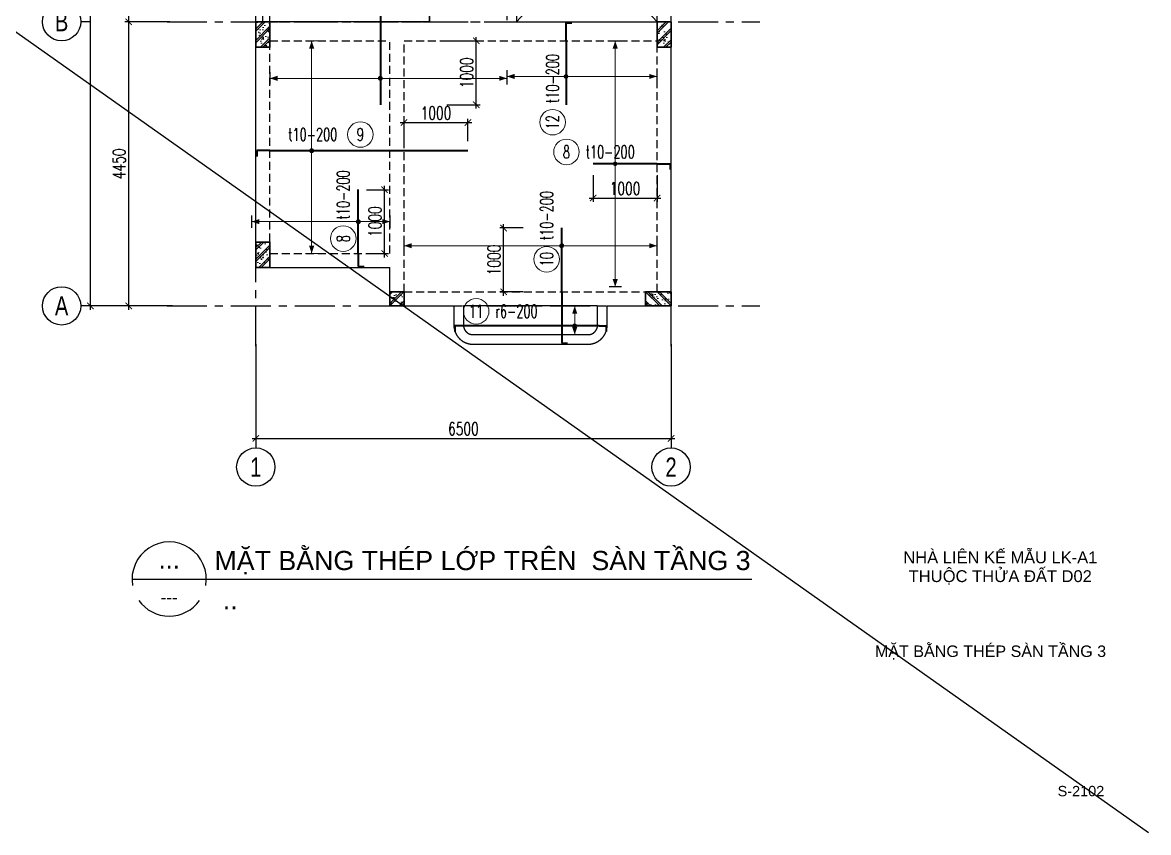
# Model space of a CAD drawing. Header units: millimetres. Extents: x -529861 to -223882, y -171969 to 61504.
# Drawn here: x -421904 to -404279, y -65020 to -52336 of the extents above; entities that cross this region are included whole.
import ezdxf
from ezdxf.enums import TextEntityAlignment as Align

# ---------------------------------------------------------------- set-up
doc = ezdxf.new("R2010")
doc.units = ezdxf.units.MM
doc.header["$LTSCALE"] = 5000
for name, pattern in [('ACAD_ISO07W100', [3, 0, -3]), ('CENTER', [2, 1.25, -0.25, 0.25, -0.25]), ('CONTINU', [0]), ('HIDDEN', [0.375, 0.25, -0.125]), ('HIDDEN2', [0.1875, 0.125, -0.0625])]:
    doc.linetypes.add(name, pattern=pattern)
doc.layers.get('Defpoints').update_dxf_attribs({"color": 143})
for name, color, linetype, lineweight in [('G-ANNO-TTLB', 7, 'Continuous', 18), ('kata_dim', 8, 'Continuous', 15), ('KC-COT-HATCH', 13, 'Continuous', 15), ('KC-COT-NETCAT', 2, 'Continuous', 30), ('S-hatch', 8, 'Continuous', 5), ('S-text', 2, 'Continuous', 20), ('S-TEXT35', 3, 'Continuous', 30), ('S-Thep', 3, 'Continuous', 40), ('S-Thep duoi', 3, 'HIDDEN2', 40)]:
    doc.layers.add(name, color=color, linetype=linetype, lineweight=lineweight)
for name, color, linetype in [('KC ICC-COTVACH', 3, 'Continuous'), ('KCS_AXIS', 18, 'CENTER'), ('KCS_BORDER', 3, 'Continuous'), ('KCS_CHI', 1, 'Continuous'), ('KCS_DIM', 1, 'Continuous'), ('KCS_HIDDEN', 8, 'HIDDEN'), ('KCS_SSD', 146, 'Continuous'), ('KCS_TEXT', 2, 'Continuous'), ('KCS_TEXT_BANVE_SO', 1, 'Continuous'), ('KCS_TEXT_BANVE_TEN', 162, 'Continuous')]:
    doc.layers.add(name, color=color, linetype=linetype)
doc.layers.add('KCS_Plotter', color=11, linetype='Continuous', plot=False)
doc.styles.add('.VnArialH', font='')
doc.styles.add('Arial_13', font='arial.ttf', dxfattribs={"height": 2.5})
doc.styles.add('Arial_14', font='arial.ttf', dxfattribs={"height": 2.5})
doc.styles.add('s-text', font='vnsimli.shx', dxfattribs={"width": 0.7})
doc.styles.add('style1', font='arial.ttf', dxfattribs={"width": 0.75})
doc.styles.add('VNAVANTH', font='')
doc.styles.add('vnsimpli', font='vnsimli.shx', dxfattribs={"width": 0.65})
doc.styles.get('.VnArialH').set_extended_font_data('.VnArialH')
doc.styles.get('VNAVANTH').set_extended_font_data('.VnAvantH')
doc.dimstyles.new('1-100s', dxfattribs={"dimtxt": 200, "dimasz": 100, "dimexe": 60, "dimexo": 0, "dimgap": 50, "dimtad": 1, "dimdec": 0, "dimzin": 0, "dimdsep": 46, "dimtxsty": 's-text', "dimblk1": 'ARCHTICK', "dimblk2": 'ARCHTICK', "dimsah": 1, "dimcen": 80, "dimdle": 60, "dimclrd": 9, "dimclre": 9, "dimclrt": 2, "dimadec": 0, "dimazin": 0, "dimtfac": 0.0001, "dimtdec": 0, "dimtix": 1, "dimtmove": 1, "dimatfit": 3, "dimldrblk": 'ARCHTICK', "dimfxl": 200, "dimtolj": 1, "dimtzin": 0, "dimarcsym": 0})

# ---------------------------------------------------------------- blocks, each defined once
blk = doc.blocks.new('*U514')
blk.add_line((1, 0), (151.94, 0))
for major_axis, start_param, end_param in [((9.04, 0), -0.176637, 3.316767), ((-9.04, 0.01), 0.612827, 2.529211)]:
    blk.add_ellipse((10.04, 0), major_axis=major_axis, ratio=1, start_param=start_param, end_param=end_param)
at = {"layer": 'S-TEXT35', "style": 'VNAVANTH'}
for tag, p in [('VIET_NAME', (21.64, 3.33)), ('ENGLISH_NAME', (21.64, -7.83))]:
    blk.add_attdef(tag, p, '', height=5, dxfattribs=at)
for tag, height, p in [('VIEW-NUMBER', 5, (10.04, 1.5)), ('SHEET_NUMBER', 2.5, (10.04, -5))]:
    blk.add_attdef(tag, text='', height=height, dxfattribs=at).set_placement(p, align=Align.CENTER)
blk = doc.blocks.new('*U935')
at = {"layer": 'KC-COT-HATCH'}
h = blk.add_hatch(dxfattribs=at)
h.set_pattern_fill('CHAU-02', color=256, scale=30, pattern_type=2)
h.set_pattern_definition([(50, (-758.44, -466.9), (215.178, -18.826), [22.5, -247.5]), (355, (-758.44, -466.9), (-41.625, 225.658), [18, -198]), (100.451, (-740.51, -468.47), (173.553, 206.83), [19.122, -210.343]), (46.184, (-758.44, -406.9), (320.17, -49.656), [33.75, -371.25]), (96.636, (-731.76, -411.04), (280.4, 292.24), [28.68, -315.514]), (351.184, (-758.44, -406.9), (280.4, 292.24), [27, -297]), (21, (-728.44, -421.9), (179.072, -120.786), [22.5, -247.5]), (226, (-728.44, -421.9), (201.565, -109.66), [18, -198]), (71.451, (-713.52, -431.97), (252.067, 96.76), [19.122, -210.343]), (67.5, (-758.44, -466.9), (-46.775, 88.3123), [0, -195.6, 0, -201, 0, -198.75]), (4.5, (-758.44, -466.9), (85.005, 114.031), [0, -114.6, 0, -191.1, 0, -75.75]), (327.5, (-825.34, -466.9), (160.147, -6.7665), [0, -75, 0, -234, 0, -310.5]), (317.5, (-855.34, -466.9), (174.956, 30.031), [0, -97.5, 0, -155.4, 0, -220.5]), (315, (-758.44, -466.9), (90.156, 90.156), []), (315, (-758.44, -430.15), (90.156, 90.156), [])])
h.paths.add_polyline_path([(-110, 200), (-110, -200), (110, -200), (110, 200)])
at = {"layer": 'KC-COT-NETCAT'}
blk.add_lwpolyline([(-110, -200), (110, -200), (110, 200), (-110, 200)], close=True, dxfattribs=at)
blk = doc.blocks.new('_ArchTick')
at = {"color": 0, "linetype": 'ByBlock', "const_width": 0.15}
blk.add_lwpolyline([(-0.5, -0.5), (0.5, 0.5)], dxfattribs=at)
blk = doc.blocks.new('*D1159')
at = {"layer": 'Defpoints', "color": 0, "ltscale": 1500, "transparency": 16777216}
for p in [(-30105, -46736), (-23605, -46736), (-23605, -48212)]:
    blk.add_point(p, dxfattribs=at)
at = {"layer": 'KCS_DIM', "color": 9, "lineweight": -2, "ltscale": 1500, "transparency": 16777216}
for p, q in [((-30105, -46736), (-30105, -48272)), ((-23605, -46736), (-23605, -48272)), ((-30165, -48212), (-23545, -48212))]:
    blk.add_line(p, q, dxfattribs=at)
at = {"layer": 'KCS_DIM', "color": 9, "lineweight": -2, "ltscale": 1500, "transparency": 16777216, "xscale": 100, "yscale": 100, "zscale": 100, "rotation": 180}
blk.add_blockref('_ArchTick', (-30105, -48212), dxfattribs=at)
at = {"layer": 'KCS_DIM', "color": 9, "lineweight": -2, "ltscale": 1500, "transparency": 16777216, "xscale": 100, "yscale": 100, "zscale": 100}
blk.add_blockref('_ArchTick', (-23605, -48212), dxfattribs=at)
at = {"layer": 'KCS_DIM', "color": 2, "ltscale": 1500, "transparency": 16777216, "insert": (-26855, -48062), "char_height": 200, "attachment_point": 5, "style": 's-text'}
blk.add_mtext('\\A1;6500', dxfattribs=at)
blk = doc.blocks.new('*D1160')
at = {"layer": 'Defpoints', "color": 0, "ltscale": 1500, "transparency": 16777216}
for p in [(-32095, -41688), (-31449, -41688), (-31412, -46138)]:
    blk.add_point(p, dxfattribs=at)
at = {"layer": 'KCS_DIM', "color": 9, "lineweight": -2, "ltscale": 1500, "transparency": 16777216}
for p, q in [((-31449, -41688), (-32155, -41688)), ((-32095, -46198), (-32095, -41628)), ((-31412, -46138), (-32155, -46138))]:
    blk.add_line(p, q, dxfattribs=at)
at = {"layer": 'KCS_DIM', "color": 9, "lineweight": -2, "ltscale": 1500, "transparency": 16777216, "xscale": 100, "yscale": 100, "zscale": 100}
for p, rotation in [((-32095, -41688), 90), ((-32095, -46138), 270)]:
    blk.add_blockref('_ArchTick', p, dxfattribs=dict(at, rotation=rotation))
at = {"layer": 'KCS_DIM', "color": 2, "ltscale": 1500, "transparency": 16777216, "insert": (-32245, -43913), "char_height": 200, "attachment_point": 5, "rotation": 90, "style": 's-text'}
blk.add_mtext('\\A1;4450', dxfattribs=at)
blk = doc.blocks.new('*D1161')
at = {"layer": 'Defpoints', "color": 0, "ltscale": 1500, "transparency": 16777216}
for p in [(-32095, -39178), (-31495, -39178), (-31449, -41688)]:
    blk.add_point(p, dxfattribs=at)
at = {"layer": 'KCS_DIM', "color": 9, "lineweight": -2, "ltscale": 1500, "transparency": 16777216}
for p, q in [((-32095, -41748), (-32095, -39118)), ((-31495, -39178), (-32155, -39178)), ((-31449, -41688), (-32155, -41688))]:
    blk.add_line(p, q, dxfattribs=at)
at = {"layer": 'KCS_DIM', "color": 9, "lineweight": -2, "ltscale": 1500, "transparency": 16777216, "xscale": 100, "yscale": 100, "zscale": 100}
for p, rotation in [((-32095, -39178), 90), ((-32095, -41688), 270)]:
    blk.add_blockref('_ArchTick', p, dxfattribs=dict(at, rotation=rotation))
at = {"layer": 'KCS_DIM', "color": 2, "ltscale": 1500, "transparency": 16777216, "insert": (-32245, -40433), "char_height": 200, "attachment_point": 5, "rotation": 90, "style": 's-text'}
blk.add_mtext('\\A1;2510', dxfattribs=at)
blk = doc.blocks.new('*D1162')
at = {"layer": 'Defpoints', "color": 0, "ltscale": 1500, "transparency": 16777216}
for p in [(-32095, -34838), (-31346, -34838), (-31495, -39178)]:
    blk.add_point(p, dxfattribs=at)
at = {"layer": 'KCS_DIM', "color": 9, "lineweight": -2, "ltscale": 1500, "transparency": 16777216}
for p, q in [((-31346, -34838), (-32155, -34838)), ((-32095, -39238), (-32095, -34778)), ((-31495, -39178), (-32155, -39178))]:
    blk.add_line(p, q, dxfattribs=at)
at = {"layer": 'KCS_DIM', "color": 9, "lineweight": -2, "ltscale": 1500, "transparency": 16777216, "xscale": 100, "yscale": 100, "zscale": 100}
for p, rotation in [((-32095, -34838), 90), ((-32095, -39178), 270)]:
    blk.add_blockref('_ArchTick', p, dxfattribs=dict(at, rotation=rotation))
at = {"layer": 'KCS_DIM', "color": 2, "ltscale": 1500, "transparency": 16777216, "insert": (-32245, -37008), "char_height": 200, "attachment_point": 5, "rotation": 90, "style": 's-text'}
blk.add_mtext('\\A1;4340', dxfattribs=at)
blk = doc.blocks.new('*D1163')
at = {"layer": 'Defpoints', "color": 0, "ltscale": 1500, "transparency": 16777216}
for p in [(-32695, -34838), (-31495, -34838), (-31495, -46138)]:
    blk.add_point(p, dxfattribs=at)
at = {"layer": 'KCS_DIM', "color": 9, "lineweight": -2, "ltscale": 1500, "transparency": 16777216}
for p, q in [((-31495, -34838), (-32755, -34838)), ((-32695, -46198), (-32695, -34778)), ((-31495, -46138), (-32755, -46138))]:
    blk.add_line(p, q, dxfattribs=at)
at = {"layer": 'KCS_DIM', "color": 9, "lineweight": -2, "ltscale": 1500, "transparency": 16777216, "xscale": 100, "yscale": 100, "zscale": 100}
for p, rotation in [((-32695, -34838), 90), ((-32695, -46138), 270)]:
    blk.add_blockref('_ArchTick', p, dxfattribs=dict(at, rotation=rotation))
at = {"layer": 'KCS_DIM', "color": 2, "ltscale": 1500, "transparency": 16777216, "insert": (-32845, -40488), "char_height": 200, "attachment_point": 5, "rotation": 90, "style": 's-text'}
blk.add_mtext('\\A1;11300', dxfattribs=at)
blk = doc.blocks.new('*U10')
at = {"layer": 'KC-COT-HATCH'}
h = blk.add_hatch(dxfattribs=at)
h.set_pattern_fill('CHAU-02', color=256, scale=30, pattern_type=2)
h.set_pattern_definition([(50, (-758.44, -556.9), (215.178, -18.826), [22.5, -247.5]), (355, (-758.44, -556.9), (-41.625, 225.658), [18, -198]), (100.451, (-740.51, -558.47), (173.553, 206.83), [19.122, -210.343]), (46.184, (-758.44, -496.9), (320.17, -49.656), [33.75, -371.25]), (96.636, (-731.76, -501.04), (280.4, 292.24), [28.68, -315.514]), (351.184, (-758.44, -496.9), (280.4, 292.24), [27, -297]), (21, (-728.44, -511.9), (179.072, -120.786), [22.5, -247.5]), (226, (-728.44, -511.9), (201.565, -109.66), [18, -198]), (71.451, (-713.52, -521.97), (252.067, 96.76), [19.122, -210.343]), (67.5, (-758.44, -556.9), (-46.775, 88.3123), [0, -195.6, 0, -201, 0, -198.75]), (4.5, (-758.44, -556.9), (85.005, 114.031), [0, -114.6, 0, -191.1, 0, -75.75]), (327.5, (-825.34, -556.9), (160.147, -6.7665), [0, -75, 0, -234, 0, -310.5]), (317.5, (-855.34, -556.9), (174.956, 30.031), [0, -97.5, 0, -155.4, 0, -220.5]), (315, (-758.44, -556.9), (90.156, 90.156), []), (315, (-758.44, -520.15), (90.156, 90.156), [])])
h.paths.add_polyline_path([(-110, 110), (-110, -110), (110, -110), (110, 110)])
at = {"layer": 'KC-COT-NETCAT'}
blk.add_lwpolyline([(-110, -110), (110, -110), (110, 110), (-110, 110)], close=True, dxfattribs=at)
blk = doc.blocks.new('*U581')
h = blk.add_hatch(color=6)
edge = h.paths.add_edge_path()
edge.add_arc((35.87, 0), 0.3, 0, 360)
for p, q in [((30, 0), (40, 0)), ((-9.5, 0), (-9.5, 0))]:
    blk.add_line(p, q)
at = {"layer": 'kata_dim', "ltscale": 0.05}
for points in [[(34.87, 17.29, 0.2, 0.2, 0), (36.87, 17.29, 0, 0, 0)], [(34.87, -19.81, 0.2, 0.2, 0), (36.87, -19.81, 0, 0, 0)]]:
    blk.add_lwpolyline(points, format="xyseb", dxfattribs=at)
at = {"layer": 'kata_dim', "color": 6}
blk.add_circle((35.87, 0), 0.3, dxfattribs=at)
at = {"layer": 'kata_dim'}
blk.add_circle((9.82, -2.25), 2, dxfattribs=at)
at = {"layer": 'kata_dim', "linetype": 'ACAD_ISO07W100', "ltscale": 0.05}
for points in [[(35.47, 16.09), (35.87, 17.29), (36.27, 16.09)], [(35.47, -18.61), (35.87, -19.81), (36.27, -18.61)]]:
    blk.add_solid(points, dxfattribs=at)
at = {"layer": 'S-hatch', "ltscale": 40}
for q in [(35.87, 17.29), (35.87, -19.81)]:
    blk.add_line((35.87, 0), q, dxfattribs=at)
at = {"layer": 'S-Thep duoi', "linetype": 'CONTINU'}
for p, q in [((0, 0), (-9.5, 0)), ((-9.5, 0), (-9.5, 0)), ((0, 0), (30, 0)), ((30, 0), (30, 0))]:
    blk.add_line(p, q, dxfattribs=at)
at = {"layer": 'S-text', "style": 'vnsimpli', "width": 0.65}
blk.add_attdef('KHT', text='', height=2, dxfattribs=at).set_placement((9.82, -2.25), align=Align.MIDDLE_CENTER)
blk.add_attdef('DKT', (12.82, -3.25), '', height=2, dxfattribs=at)
blk = doc.blocks.new('*U582')
h = blk.add_hatch(color=6)
edge = h.paths.add_edge_path()
edge.add_arc((-6.54, 0), 0.3, 0, 360)
for p, q in [((-10, 0), (-10, 0)), ((2.05, -0.9), (2.05, -0.9))]:
    blk.add_line(p, q)
at = {"layer": 'kata_dim', "ltscale": 0.05}
for points in [[(-7.54, 19.25, 0.2, 0.2, 0), (-5.54, 19.25, 0, 0, 0)], [(-7.54, -19.25, 0.2, 0.2, 0), (-5.54, -19.25, 0, 0, 0)]]:
    blk.add_lwpolyline(points, format="xyseb", dxfattribs=at)
at = {"layer": 'kata_dim'}
blk.add_circle((-14.17, 1.86), 2, dxfattribs=at)
at = {"layer": 'kata_dim', "color": 6}
blk.add_circle((-6.54, 0), 0.3, dxfattribs=at)
at = {"layer": 'kata_dim', "linetype": 'ACAD_ISO07W100', "ltscale": 0.05}
for points in [[(-6.94, 18.05), (-6.54, 19.25), (-6.14, 18.05)], [(-6.94, -18.05), (-6.54, -19.25), (-6.14, -18.05)]]:
    blk.add_solid(points, dxfattribs=at)
at = {"layer": 'S-hatch', "ltscale": 40}
for q in [(-6.54, 19.25), (-6.54, -19.25)]:
    blk.add_line((-6.54, 0), q, dxfattribs=at)
at = {"layer": 'S-Thep duoi', "linetype": 'CONTINU'}
for p, q in [((0, 0), (-10, 0)), ((-10, 0), (-10, 0)), ((0, 0), (2.05, 0)), ((2.05, 0), (2.05, -0.9))]:
    blk.add_line(p, q, dxfattribs=at)
at = {"layer": 'S-text', "style": 'vnsimpli', "width": 0.65}
blk.add_attdef('KHT', text='', height=2, dxfattribs=at).set_placement((-14.17, 1.86), align=Align.MIDDLE_CENTER)
blk.add_attdef('DKT', (-11.17, 0.86), '', height=2, dxfattribs=at)
blk = doc.blocks.new('*U605')
h = blk.add_hatch(color=6)
edge = h.paths.add_edge_path()
edge.add_arc((-6.54, 0), 0.3, 0, 360)
for p, q in [((-21, 0), (-31, 0)), ((2.05, -0.9), (2.05, -0.9))]:
    blk.add_line(p, q)
at = {"layer": 'kata_dim', "ltscale": 0.05}
for points in [[(-7.54, 17.19, 0.2, 0.2, 0), (-5.54, 17.19, 0, 0, 0)], [(-7.54, -16.11, 0.2, 0.2, 0), (-5.54, -16.11, 0, 0, 0)]]:
    blk.add_lwpolyline(points, format="xyseb", dxfattribs=at)
at = {"layer": 'kata_dim'}
blk.add_circle((-14.17, 2.52), 2, dxfattribs=at)
at = {"layer": 'kata_dim', "color": 6}
blk.add_circle((-6.54, 0), 0.3, dxfattribs=at)
at = {"layer": 'kata_dim', "linetype": 'ACAD_ISO07W100', "ltscale": 0.05}
for points in [[(-6.94, 15.99), (-6.54, 17.19), (-6.14, 15.99)], [(-6.94, -14.91), (-6.54, -16.11), (-6.14, -14.91)]]:
    blk.add_solid(points, dxfattribs=at)
at = {"layer": 'S-hatch', "ltscale": 40}
for q in [(-6.54, 17.19), (-6.54, -16.11)]:
    blk.add_line((-6.54, 0), q, dxfattribs=at)
at = {"layer": 'S-Thep duoi', "linetype": 'CONTINU'}
for p, q in [((0, 0), (-21, 0)), ((-21, 0), (-21, 0)), ((0, 0), (2.05, 0)), ((2.05, 0), (2.05, -0.9))]:
    blk.add_line(p, q, dxfattribs=at)
at = {"layer": 'S-text', "style": 'vnsimpli', "width": 0.65}
blk.add_attdef('DKT', (-11.17, 1.53), '', height=2, dxfattribs=at)
blk.add_attdef('KHT', text='', height=2, dxfattribs=at).set_placement((-14.17, 2.52), align=Align.MIDDLE_CENTER)
blk = doc.blocks.new('*U584')
h = blk.add_hatch(color=6)
edge = h.paths.add_edge_path()
edge.add_arc((-5.57, 0), 0.3, 0, 360)
for p, q in [((-10, 0), (-10, 0)), ((2.85, -0.9), (2.85, -0.9))]:
    blk.add_line(p, q)
at = {"layer": 'kata_dim', "ltscale": 0.05}
for points in [[(-6.57, 9.26, 0.2, 0.2, 0), (-4.57, 9.26, 0, 0, 0)], [(-6.57, -14.24, 0.2, 0.2, 0), (-4.57, -14.24, 0, 0, 0)]]:
    blk.add_lwpolyline(points, format="xyseb", dxfattribs=at)
at = {"layer": 'kata_dim'}
blk.add_circle((-12.74, 2.1), 2, dxfattribs=at)
at = {"layer": 'kata_dim', "color": 6}
blk.add_circle((-5.57, 0), 0.3, dxfattribs=at)
at = {"layer": 'kata_dim', "linetype": 'ACAD_ISO07W100', "ltscale": 0.05}
for points in [[(-5.97, 8.06), (-5.57, 9.26), (-5.17, 8.06)], [(-5.97, -13.04), (-5.57, -14.24), (-5.17, -13.04)]]:
    blk.add_solid(points, dxfattribs=at)
at = {"layer": 'S-hatch', "ltscale": 40}
for q in [(-5.57, 9.26), (-5.57, -14.24)]:
    blk.add_line((-5.57, 0), q, dxfattribs=at)
at = {"layer": 'S-Thep duoi', "linetype": 'CONTINU'}
for p, q in [((0, 0), (-10, 0)), ((-10, 0), (-10, 0)), ((0, 0), (2.85, 0)), ((2.85, 0), (2.85, -0.9))]:
    blk.add_line(p, q, dxfattribs=at)
at = {"layer": 'S-text', "style": 'vnsimpli', "width": 0.65}
blk.add_attdef('KHT', text='', height=2, dxfattribs=at).set_placement((-12.74, 2.1), align=Align.MIDDLE_CENTER)
blk.add_attdef('DKT', (-9.74, 1.1), '', height=2, dxfattribs=at)
blk = doc.blocks.new('*U606')
h = blk.add_hatch(color=6)
edge = h.paths.add_edge_path()
edge.add_arc((5, 0), 0.3, 0, 360)
for p, q in [((10, 0), (10, 0)), ((-2.05, -0.9), (-2.05, -0.9))]:
    blk.add_line(p, q)
at = {"layer": 'kata_dim', "ltscale": 0.05}
for points in [[(4, 16.68, 0.2, 0.2, 0), (6, 16.68, 0, 0, 0)], [(4, -4.96, 0.2, 0.2, 0), (6, -4.96, 0, 0, 0)]]:
    blk.add_lwpolyline(points, format="xyseb", dxfattribs=at)
at = {"layer": 'kata_dim'}
blk.add_circle((2.34, 2.36), 2, dxfattribs=at)
at = {"layer": 'kata_dim', "color": 6}
blk.add_circle((5, 0), 0.3, dxfattribs=at)
at = {"layer": 'kata_dim', "linetype": 'ACAD_ISO07W100', "ltscale": 0.05}
for points in [[(4.6, 15.48), (5, 16.68), (5.4, 15.48)], [(4.6, -3.76), (5, -4.96), (5.4, -3.76)]]:
    blk.add_solid(points, dxfattribs=at)
at = {"layer": 'S-hatch', "ltscale": 40}
for q in [(5, 16.68), (5, -4.96)]:
    blk.add_line((5, 0), q, dxfattribs=at)
at = {"layer": 'S-Thep duoi', "linetype": 'CONTINU'}
for p, q in [((0, 0), (-2.05, 0)), ((-2.05, 0), (-2.05, -0.9)), ((0, 0), (10, 0)), ((10, 0), (10, 0))]:
    blk.add_line(p, q, dxfattribs=at)
at = {"layer": 'S-text', "style": 'vnsimpli', "width": 0.65}
blk.add_attdef('KHT', text='', height=2, dxfattribs=at).set_placement((2.34, 2.36), align=Align.MIDDLE_CENTER)
blk.add_attdef('DKT', (5.34, 1.36), '', height=2, dxfattribs=at)
blk = doc.blocks.new('*U608')
h = blk.add_hatch(color=6)
edge = h.paths.add_edge_path()
edge.add_arc((7.22, 0), 0.3, 0, 360)
for p, q in [((10, 0), (10, 0)), ((-8.05, -0.9), (-8.05, -0.9))]:
    blk.add_line(p, q)
at = {"layer": 'kata_dim', "ltscale": 0.05}
for points in [[(6.22, 24.69, 0.2, 0.2, 0), (8.22, 24.69, 0, 0, 0)], [(6.22, -14.91, 0.2, 0.2, 0), (8.22, -14.91, 0, 0, 0)]]:
    blk.add_lwpolyline(points, format="xyseb", dxfattribs=at)
at = {"layer": 'kata_dim'}
blk.add_circle((5.1, 2.36), 2, dxfattribs=at)
at = {"layer": 'kata_dim', "color": 6}
blk.add_circle((7.22, 0), 0.3, dxfattribs=at)
at = {"layer": 'kata_dim', "linetype": 'ACAD_ISO07W100', "ltscale": 0.05}
for points in [[(6.82, 23.49), (7.22, 24.69), (7.62, 23.49)], [(6.82, -13.71), (7.22, -14.91), (7.62, -13.71)]]:
    blk.add_solid(points, dxfattribs=at)
at = {"layer": 'S-hatch', "ltscale": 40}
for q in [(7.22, 24.69), (7.22, -14.91)]:
    blk.add_line((7.22, 0), q, dxfattribs=at)
at = {"layer": 'S-Thep duoi', "linetype": 'CONTINU'}
for p, q in [((0, 0), (-8.05, 0)), ((-8.05, 0), (-8.05, -0.9)), ((0, 0), (10, 0)), ((10, 0), (10, 0))]:
    blk.add_line(p, q, dxfattribs=at)
at = {"layer": 'S-text', "style": 'vnsimpli', "width": 0.65}
blk.add_attdef('KHT', text='', height=2, dxfattribs=at).set_placement((5.1, 2.36), align=Align.MIDDLE_CENTER)
blk.add_attdef('DKT', (8.1, 1.36), '', height=2, dxfattribs=at)
blk = doc.blocks.new('*U609')
h = blk.add_hatch(color=6)
edge = h.paths.add_edge_path()
edge.add_arc((-3.83, 0), 0.3, 0, 360)
for p, q in [((-22.6, -0.9), (-22.6, -0.9)), ((1.1, -0.9), (1.1, -0.9))]:
    blk.add_line(p, q)
at = {"layer": 'kata_dim', "ltscale": 0.05}
for points in [[(-4.83, 3.14, 0.2, 0.2, 0), (-2.83, 3.14, 0, 0, 0)], [(-4.83, -1.36, 0.2, 0.2, 0), (-2.83, -1.36, 0, 0, 0)]]:
    blk.add_lwpolyline(points, format="xyseb", dxfattribs=at)
at = {"layer": 'kata_dim'}
blk.add_circle((-19.26, 2.28), 2, dxfattribs=at)
at = {"layer": 'kata_dim', "color": 6}
blk.add_circle((-3.83, 0), 0.3, dxfattribs=at)
at = {"layer": 'kata_dim', "linetype": 'ACAD_ISO07W100', "ltscale": 0.05}
for points in [[(-4.23, 1.94), (-3.83, 3.14), (-3.43, 1.94)], [(-4.23, -0.16), (-3.83, -1.36), (-3.43, -0.16)]]:
    blk.add_solid(points, dxfattribs=at)
at = {"layer": 'S-hatch', "ltscale": 40}
for q in [(-3.83, 3.14), (-3.83, -1.36)]:
    blk.add_line((-3.83, 0), q, dxfattribs=at)
at = {"layer": 'S-Thep duoi', "linetype": 'CONTINU'}
for p, q in [((0, 0), (-22.6, 0)), ((-22.6, 0), (-22.6, -0.9)), ((0, 0), (1.1, 0)), ((1.1, 0), (1.1, -0.9))]:
    blk.add_line(p, q, dxfattribs=at)
at = {"layer": 'S-text', "style": 'vnsimpli', "width": 0.65}
blk.add_attdef('KHT', text='', height=2, dxfattribs=at).set_placement((-19.26, 2.28), align=Align.MIDDLE_CENTER)
blk.add_attdef('DKT', (-16.26, 1.29), '', height=2, dxfattribs=at)
blk = doc.blocks.new('*D597')
at = {"layer": 'Defpoints', "color": 0, "ltscale": 1500, "transparency": 16777216}
for p in [(-414932, -53903), (-415932, -54196), (-414932, -54196)]:
    blk.add_point(p, dxfattribs=at)
at = {"layer": 'KCS_DIM', "color": 9, "lineweight": -2, "ltscale": 1500, "transparency": 16777216}
for p, q in [((-415992, -53903), (-414872, -53903)), ((-415932, -54196), (-415932, -53843)), ((-414932, -54196), (-414932, -53843))]:
    blk.add_line(p, q, dxfattribs=at)
at = {"layer": 'KCS_DIM', "color": 9, "lineweight": -2, "ltscale": 1500, "transparency": 16777216, "xscale": 100, "yscale": 100, "zscale": 100, "rotation": 180}
blk.add_blockref('_ArchTick', (-415932, -53903), dxfattribs=at)
at = {"layer": 'KCS_DIM', "color": 9, "lineweight": -2, "ltscale": 1500, "transparency": 16777216, "xscale": 100, "yscale": 100, "zscale": 100}
blk.add_blockref('_ArchTick', (-414932, -53903), dxfattribs=at)
at = {"layer": 'KCS_DIM', "color": 2, "ltscale": 1500, "transparency": 16777216, "insert": (-415432, -53753), "char_height": 200, "attachment_point": 5, "style": 's-text'}
blk.add_mtext('\\A1;1000', dxfattribs=at)
blk = doc.blocks.new('*D598')
at = {"layer": 'Defpoints', "color": 0, "ltscale": 1500, "transparency": 16777216}
for p in [(-416521, -54954), (-416237, -54954), (-416521, -55954)]:
    blk.add_point(p, dxfattribs=at)
at = {"layer": 'KCS_DIM', "color": 9, "lineweight": -2, "ltscale": 1500, "transparency": 16777216}
for p, q in [((-416521, -54954), (-416177, -54954)), ((-416237, -56014), (-416237, -54894)), ((-416521, -55954), (-416177, -55954))]:
    blk.add_line(p, q, dxfattribs=at)
at = {"layer": 'KCS_DIM', "color": 9, "lineweight": -2, "ltscale": 1500, "transparency": 16777216, "xscale": 100, "yscale": 100, "zscale": 100}
for p, rotation in [((-416237, -54954), 90), ((-416237, -55954), 270)]:
    blk.add_blockref('_ArchTick', p, dxfattribs=dict(at, rotation=rotation))
at = {"layer": 'KCS_DIM', "color": 2, "ltscale": 1500, "transparency": 16777216, "insert": (-416387, -55454), "char_height": 200, "attachment_point": 5, "rotation": 90, "style": 's-text'}
blk.add_mtext('\\A1;1000', dxfattribs=at)
blk = doc.blocks.new('*D599')
at = {"layer": 'Defpoints', "color": 0, "ltscale": 1500, "transparency": 16777216}
for p in [(-412972, -54727), (-411972, -54727), (-411972, -55085)]:
    blk.add_point(p, dxfattribs=at)
at = {"layer": 'KCS_DIM', "color": 9, "lineweight": -2, "ltscale": 1500, "transparency": 16777216}
for p, q in [((-412972, -54727), (-412972, -55145)), ((-411972, -54727), (-411972, -55145)), ((-413032, -55085), (-411912, -55085))]:
    blk.add_line(p, q, dxfattribs=at)
at = {"layer": 'KCS_DIM', "color": 9, "lineweight": -2, "ltscale": 1500, "transparency": 16777216, "xscale": 100, "yscale": 100, "zscale": 100, "rotation": 180}
blk.add_blockref('_ArchTick', (-412972, -55085), dxfattribs=at)
at = {"layer": 'KCS_DIM', "color": 9, "lineweight": -2, "ltscale": 1500, "transparency": 16777216, "xscale": 100, "yscale": 100, "zscale": 100}
blk.add_blockref('_ArchTick', (-411972, -55085), dxfattribs=at)
at = {"layer": 'KCS_DIM', "color": 2, "ltscale": 1500, "transparency": 16777216, "insert": (-412472, -54935), "char_height": 200, "attachment_point": 5, "style": 's-text'}
blk.add_mtext('\\A1;1000', dxfattribs=at)
blk = doc.blocks.new('*D600')
at = {"layer": 'Defpoints', "color": 0, "ltscale": 1500, "transparency": 16777216}
for p in [(-415261, -52624), (-414801, -52624), (-415261, -53624)]:
    blk.add_point(p, dxfattribs=at)
at = {"layer": 'KCS_DIM', "color": 9, "lineweight": -2, "ltscale": 1500, "transparency": 16777216}
for p, q in [((-415261, -52624), (-414741, -52624)), ((-414801, -53684), (-414801, -52564)), ((-415261, -53624), (-414741, -53624))]:
    blk.add_line(p, q, dxfattribs=at)
at = {"layer": 'KCS_DIM', "color": 9, "lineweight": -2, "ltscale": 1500, "transparency": 16777216, "xscale": 100, "yscale": 100, "zscale": 100}
for p, rotation in [((-414801, -52624), 90), ((-414801, -53624), 270)]:
    blk.add_blockref('_ArchTick', p, dxfattribs=dict(at, rotation=rotation))
at = {"layer": 'KCS_DIM', "color": 2, "ltscale": 1500, "transparency": 16777216, "insert": (-414951, -53124), "char_height": 200, "attachment_point": 5, "rotation": 90, "style": 's-text'}
blk.add_mtext('\\A1;1000', dxfattribs=at)
blk = doc.blocks.new('*D607')
at = {"layer": 'Defpoints', "color": 0, "ltscale": 1500, "transparency": 16777216}
for p in [(-414373, -55554), (-414065, -55554), (-414065, -56554)]:
    blk.add_point(p, dxfattribs=at)
at = {"layer": 'KCS_DIM', "color": 9, "lineweight": -2, "ltscale": 1500, "transparency": 16777216}
for p, q in [((-414373, -56614), (-414373, -55494)), ((-414065, -55554), (-414433, -55554)), ((-414065, -56554), (-414433, -56554))]:
    blk.add_line(p, q, dxfattribs=at)
at = {"layer": 'KCS_DIM', "color": 9, "lineweight": -2, "ltscale": 1500, "transparency": 16777216, "xscale": 100, "yscale": 100, "zscale": 100}
for p, rotation in [((-414373, -55554), 90), ((-414373, -56554), 270)]:
    blk.add_blockref('_ArchTick', p, dxfattribs=dict(at, rotation=rotation))
at = {"layer": 'KCS_DIM', "color": 2, "ltscale": 1500, "transparency": 16777216, "insert": (-414523, -56054), "char_height": 200, "attachment_point": 5, "rotation": 90, "style": 's-text'}
blk.add_mtext('\\A1;1000', dxfattribs=at)
blk = doc.blocks.new('2-LUOI TRUC')
at = {"layer": 'KCS_AXIS', "ltscale": 0.1}
for p, q in [((-30105.3, -46766.5), (-30105.3, -33447.5)), ((-23605.3, -46766.5), (-23605.3, -33447.5)), ((-31495.3, -34837.5), (-22215.3, -34837.5)), ((-31495.3, -39177.5), (-22215.3, -39177.5)), ((-31495.3, -41687.5), (-22215.3, -41687.5)), ((-31495.3, -46137.5), (-22215.3, -46137.5))]:
    blk.add_line(p, q, dxfattribs=at)
at = {"layer": 'KCS_CHI', "ltscale": 1500}
for p, q in [((-32695.3, -34837.5), (-32845.3, -34837.5)), ((-32695.3, -39177.5), (-32845.3, -39177.5)), ((-32695.3, -41687.5), (-32845.3, -41687.5)), ((-32695.3, -46137.5), (-32845.3, -46137.5)), ((-30105.3, -48211.7), (-30105.3, -48361.7)), ((-23605.3, -48211.7), (-23605.3, -48361.7))]:
    blk.add_line(p, q, dxfattribs=at)
for centre in [(-33145.3, -34837.5), (-33145.3, -39177.5), (-33145.3, -41687.5), (-33145.3, -46137.5), (-30105.3, -48661.7), (-23605.3, -48661.7)]:
    blk.add_circle(centre, 300, dxfattribs=at)
at = {"layer": 'KCS_TEXT', "color": 4, "ltscale": 1500, "style": 'style1', "width": 0.75}
for s, p in [('D', (-33145.3, -34837.5)), ('C', (-33145.3, -39177.5)), ('B', (-33145.3, -41687.5)), ('A', (-33145.3, -46137.5)), ('1', (-30105.3, -48661.7)), ('2', (-23605.3, -48661.7))]:
    blk.add_text(s, height=300, dxfattribs=at).set_placement(p, align=Align.MIDDLE_CENTER)
at = {"layer": 'KCS_DIM', "ltscale": 1500}
for base, p1, p2, picture, middle in [((-32695.3, -34837.5), (-31495.3, -46137.5), (-31495.3, -34837.5), '*D1163', (-32845.3, -40487.5)), ((-32095.3, -34837.5), (-31495.3, -39177.5), (-31345.8, -34837.5), '*D1162', (-32245.3, -37007.5)), ((-32095.3, -39177.5), (-31449, -41687.5), (-31495.3, -39177.5), '*D1161', (-32245.3, -40432.5)), ((-32095.3, -41687.5), (-31412.2, -46137.5), (-31449, -41687.5), '*D1160', (-32245.3, -43912.5))]:
    dim = blk.add_linear_dim(base=base, p1=p1, p2=p2, angle=90, dimstyle='1-100s', dxfattribs=at)
    dim.commit()
    dim.dimension.update_dxf_attribs({"geometry": picture, "text_midpoint": middle})
dim = blk.add_linear_dim(base=(-23605.3, -48211.7), p1=(-30105.3, -46735.7), p2=(-23605.3, -46735.7), dimstyle='1-100s', dxfattribs=at)
dim.commit()
dim.dimension.update_dxf_attribs({"geometry": '*D1159', "text_midpoint": (-26855.3, -48061.7)})
blk = doc.blocks.new('2-MBC T2')
at = {"layer": 'KC ICC-COTVACH'}
for name, p, xscale, rotation in [('*U935', (90, 11080), -1.000000000000001, 90), ('*U935', (6190, 11080), -1.000000000000001, 90), ('*U935', (0, 6940), -1, 180), ('*U935', (6280, 6940), -1, 180), ('*U935', (0, 4140), -1, 180), ('*U935', (6280, 4140), -1, 180), ('*U935', (0, 690), -1, 180), ('*U10', (2100, 0), -1, 180), ('*U935', (6190, 0), -1.000000000000001, 90)]:
    blk.add_blockref(name, p, dxfattribs=dict(at, xscale=xscale, rotation=rotation))
at = {"layer": 'KCS_AXIS'}
blk.add_blockref('2-LUOI TRUC', (29995, 46028), dxfattribs=at)
blk = doc.blocks.new('2.MBKC T3')
at = {"layer": 'KCS_AXIS', "ltscale": 1500}
blk.add_lwpolyline([(-2513, -67485), (-2293, -67485), (-2293, -67265), (-2513, -67265)], close=True, dxfattribs=at)
at = {"layer": 'KCS_BORDER', "ltscale": 1500}
for p, q in [((-4613, -56185), (1887, -56185)), ((-4613, -66885), (-4613, -56185)), ((1887, -67485), (1887, -56185)), ((-4393, -58575), (-2203, -58575)), ((-533, -60635), (1667, -60635)), ((-533, -60635), (-533, -63035)), ((1667, -63035), (1667, -60635)), ((-533, -63035), (1667, -63035)), ((-4613, -66885), (-2513, -66885)), ((-2513, -67485), (-2513, -66885)), ((-2513, -67485), (-1513, -67485)), ((737, -67485), (-1363, -67485)), ((887, -67485), (1887, -67485))]:
    blk.add_line(p, q, dxfattribs=at)
blk.add_lwpolyline([(-2203, -58575), (-2203, -60635), (-1893, -60635), (-1893, -63035), (-4503, -63035), (-4503, -60635)], dxfattribs=at)
at = {"layer": 'KCS_BORDER', "linetype": 'ByBlock', "ltscale": 1500}
blk.add_lwpolyline([(-4393, -58575), (-4193, -58575), (-4193, -60335), (-4393, -60335)], close=True, dxfattribs=at)
for points in [[(-1513, -67485), (-1513, -67785, 0.414214), (-1213, -68085), (587, -68085, 0.406818), (887, -67792), (887, -67485)], [(-1363, -67485), (-1363, -67785, 0.414214), (-1213, -67935), (587, -67935, 0.403768), (737, -67790), (737, -67485)]]:
    blk.add_lwpolyline(points, format="xyb", dxfattribs=at)
at = {"layer": 'KCS_HIDDEN', "ltscale": 0.1}
for p, q in [((-4393, -56485), (-2203, -56485)), ((-4393, -58425), (-4393, -56485)), ((-2203, -58425), (-2203, -56485)), ((-1983, -56485), (1667, -56485)), ((-1983, -60335), (-1983, -56485)), ((1667, -60335), (1667, -56485)), ((-4393, -58425), (-2203, -58425)), ((-4043, -60335), (-4043, -58575)), ((-4043, -60335), (-2203, -60335)), ((-1983, -60335), (1667, -60335)), ((-4393, -60635), (-683, -60635)), ((-4393, -63035), (-4393, -60635)), ((-1893, -63035), (-1893, -60635)), ((-683, -60635), (-683, -63035)), ((-4393, -63035), (-1823, -63035)), ((-1603, -63035), (-683, -63035)), ((-4393, -63335), (-2513, -63335)), ((-4393, -66665), (-4393, -63335)), ((-2513, -66665), (-2513, -63335)), ((-2293, -67265), (-2293, -63335)), ((-2293, -63335), (1667, -63335)), ((1667, -67265), (1667, -63335)), ((-4393, -66665), (-2513, -66665)), ((-2293, -67265), (1667, -67265))]:
    blk.add_line(p, q, dxfattribs=at)
at = {"layer": 'KCS_SSD', "ltscale": 1500}
for p, q in [((-4193, -58575), (-4393, -60335)), ((-4193, -60335), (-4393, -58575)), ((-533, -60635), (1667, -63035)), ((-533, -63035), (1667, -60635))]:
    blk.add_line(p, q, dxfattribs=at)
at = {"layer": 'S-text', "ltscale": 1500}
blk.add_blockref('2-MBC T2', (-4503, -67375), dxfattribs=at)

msp = doc.modelspace()

# ---------------------------------------------------------------- linework, layer by layer
at = {"layer": 'KCS_Plotter', "linetype": 'ByBlock', "ltscale": 1500}
msp.add_line((-436810.4, -42015.68), (-404278.78, -65020.19), dxfattribs=at)

# ---------------------------------------------------------------- block references
ref = msp.add_blockref('*U514', (-420253.54, -61051.42), dxfattribs=dict(xscale=64.285713, yscale=64.285713, zscale=64.285713))
ref.add_attrib('SHEET_NUMBER', '---', dxfattribs={"layer": 'S-text', "height": 200, "style": 'VNAVANTH'}).set_placement((-419608.1, -61437.14), align=Align.CENTER)
ref.add_attrib('ENGLISH_NAME', '..', (-418769.81, -61524.53), dxfattribs={"layer": 'S-text', "height": 300, "style": '.VnArialH'})
ref.add_attrib('VIET_NAME', 'MÆT B»NG THÐP LíP TR£N  SµN TÇNG 3', (-418900.07, -60911.25), dxfattribs={"layer": 'S-text', "height": 300, "style": '.VnArialH'})
ref.add_attrib('VIEW-NUMBER', '...', dxfattribs={"layer": 'S-text', "height": 300, "style": 'VNAVANTH'}).set_placement((-419608.1, -60890.71), align=Align.CENTER)
at = {"layer": 'KCS_AXIS'}
msp.add_blockref('2.MBKC T3', (-413638.91, 10710.68), dxfattribs=at)
at = {"layer": 'S-Thep'}
ref = msp.add_blockref('*U581', (-416302.78, -49623.93), dxfattribs=dict(at, xscale=-100, yscale=100, zscale=100, rotation=90))
ref.add_attrib('KHT', '13', dxfattribs={"layer": 'S-text', "height": 200, "rotation": 90, "style": 'vnsimpli', "width": 0.65}).set_placement((-416077.54, -50605.99), align=Align.MIDDLE_CENTER)
ref.add_attrib('DKT', 't10-200', (-415978, -51735.51), dxfattribs={"layer": 'S-text', "height": 200, "rotation": 90, "style": 'vnsimpli', "width": 0.65})
at = {"layer": 'S-Thep', "xscale": 100, "yscale": 100, "zscale": 100, "rotation": 90.00000000000001}
for name, p, values in [('*U584', (-413396.41, -52623.93), {'KHT': '12', 'DKT': 't10-200'}), ('*U606', (-416647.73, -55953.93), {'KHT': '8', 'DKT': 't10-200'}), ('*U608', (-413463.44, -56553.93), {'KHT': '10', 'DKT': 't10-200'})]:
    msp.add_blockref(name, p, dxfattribs=at).add_auto_attribs(values)
at = {"layer": 'S-Thep'}
ref = msp.add_blockref('*U605', (-418032.15, -54342.52), dxfattribs=dict(at, xscale=-100, yscale=100, zscale=100))
ref.add_attrib('KHT', '9', dxfattribs={"layer": 'S-text', "height": 200, "style": 'vnsimpli', "width": 0.65}).set_placement((-416615.49, -54090.12), align=Align.MIDDLE_CENTER)
ref.add_attrib('DKT', 't10-200', (-417745.02, -54189.66), dxfattribs={"layer": 'S-text', "height": 200, "style": 'vnsimpli', "width": 0.65})
at = {"layer": 'S-Thep', "xscale": 100, "yscale": 100, "zscale": 100}
for name, p, values in [('*U582', (-411972.15, -54548.93), {'KHT': '8', 'DKT': 't10-200'}), ('*U609', (-412877.15, -57087.47), {'KHT': '11', 'DKT': 'r6-200'})]:
    msp.add_blockref(name, p, dxfattribs=at).add_auto_attribs(values)

# ---------------------------------------------------------------- texts
at = {"layer": 'G-ANNO-TTLB', "lineweight": 9, "attachment_point": 1}
for s, insert, char_height, width, style in [('NHÀ LIÊN K', (-408116.3, -60619.98), 185.034, 1738.5418, 'Arial_13'), ('\\fArial|b0|i0|c254|p34|;Ế', (-406681.86, -60619.98), 185.0344, 207.6756, 'Arial_14'), (' M', (-406510.51, -60619.98), 185.034, 344.1482, 'Arial_13'), ('\\fArial|b0|i0|c254|p34|;Ẫ', (-406226.56, -60619.98), 185.0344, 207.6756, 'Arial_14'), ('U LK-A1', (-406055.21, -60619.98), 185.034, 1180.7844, 'Arial_13'), ('THU', (-408033.08, -60913.72), 185.034, 646.7613, 'Arial_13'), ('\\fArial|b0|i0|c254|p34|;Ộ', (-407499.45, -60913.72), 185.0344, 243.2772, 'Arial_14'), ('C TH', (-407298.72, -60913.72), 185.034, 735.7651, 'Arial_13'), ('\\fArial|b0|i0|c254|p34|;Ử', (-406691.66, -60913.72), 185.0344, 267.0115, 'Arial_14'), ('A ', (-406471.35, -60913.72), 185.034, 296.6795, 'Arial_13'), ('Đ', (-406226.56, -60913.72), 185.03, 225.4764, 'Arial_13'), ('\\fArial|b0|i0|c254|p34|;Ấ', (-406040.53, -60913.72), 185.0344, 207.6756, 'Arial_14'), ('T D02', (-405869.18, -60913.72), 185.034, 854.4369, 'Arial_13')]:
    msp.add_mtext(s, dxfattribs=dict(at, insert=insert, char_height=char_height, width=width, style=style))
at = {"layer": 'KCS_TEXT_BANVE_SO', "linetype": 'ByBlock', "style": 'Arial_13'}
msp.add_text('S-2102', height=162, dxfattribs=at).set_placement((-405701.1, -64452.64))
at = {"layer": 'KCS_TEXT_BANVE_TEN', "linetype": 'ByBlock', "style": 'Arial_13'}
msp.add_text('MẶT BẰNG THÉP SÀN TẦNG 3', height=180, dxfattribs=at).set_placement((-408560.51, -62271.99))

# ---------------------------------------------------------------- dimensions: what is measured, and where the dimension line sits
at = {"layer": 'KCS_DIM', "ltscale": 1500}
for base, p1, p2, picture, middle in [((-414801.03, -52623.93), (-415261.15, -53623.93), (-415261.15, -52623.93), '*D600', (-414951.03, -53123.93)), ((-416236.57, -54953.93), (-416520.88, -55953.93), (-416520.88, -54953.93), '*D598', (-416386.57, -55453.93)), ((-414372.68, -55553.93), (-414064.9, -56553.93), (-414064.9, -55553.93), '*D607', (-414522.68, -56053.93))]:
    dim = msp.add_linear_dim(base=base, p1=p1, p2=p2, angle=90, dimstyle='1-100s', dxfattribs=at)
    dim.commit()
    dim.dimension.update_dxf_attribs({"geometry": picture, "text_midpoint": middle})
for base, p1, p2, picture, middle in [((-414932.15, -53902.7), (-415932.15, -54195.82), (-414932.15, -54195.82), '*D597', (-415432.15, -53752.7)), ((-411972.15, -55085.06), (-412972.15, -54726.83), (-411972.15, -54726.83), '*D599', (-412472.15, -54935.06))]:
    dim = msp.add_linear_dim(base=base, p1=p1, p2=p2, dimstyle='1-100s', dxfattribs=at)
    dim.commit()
    dim.dimension.update_dxf_attribs({"geometry": picture, "text_midpoint": middle})

doc.saveas('drawing.dxf')
